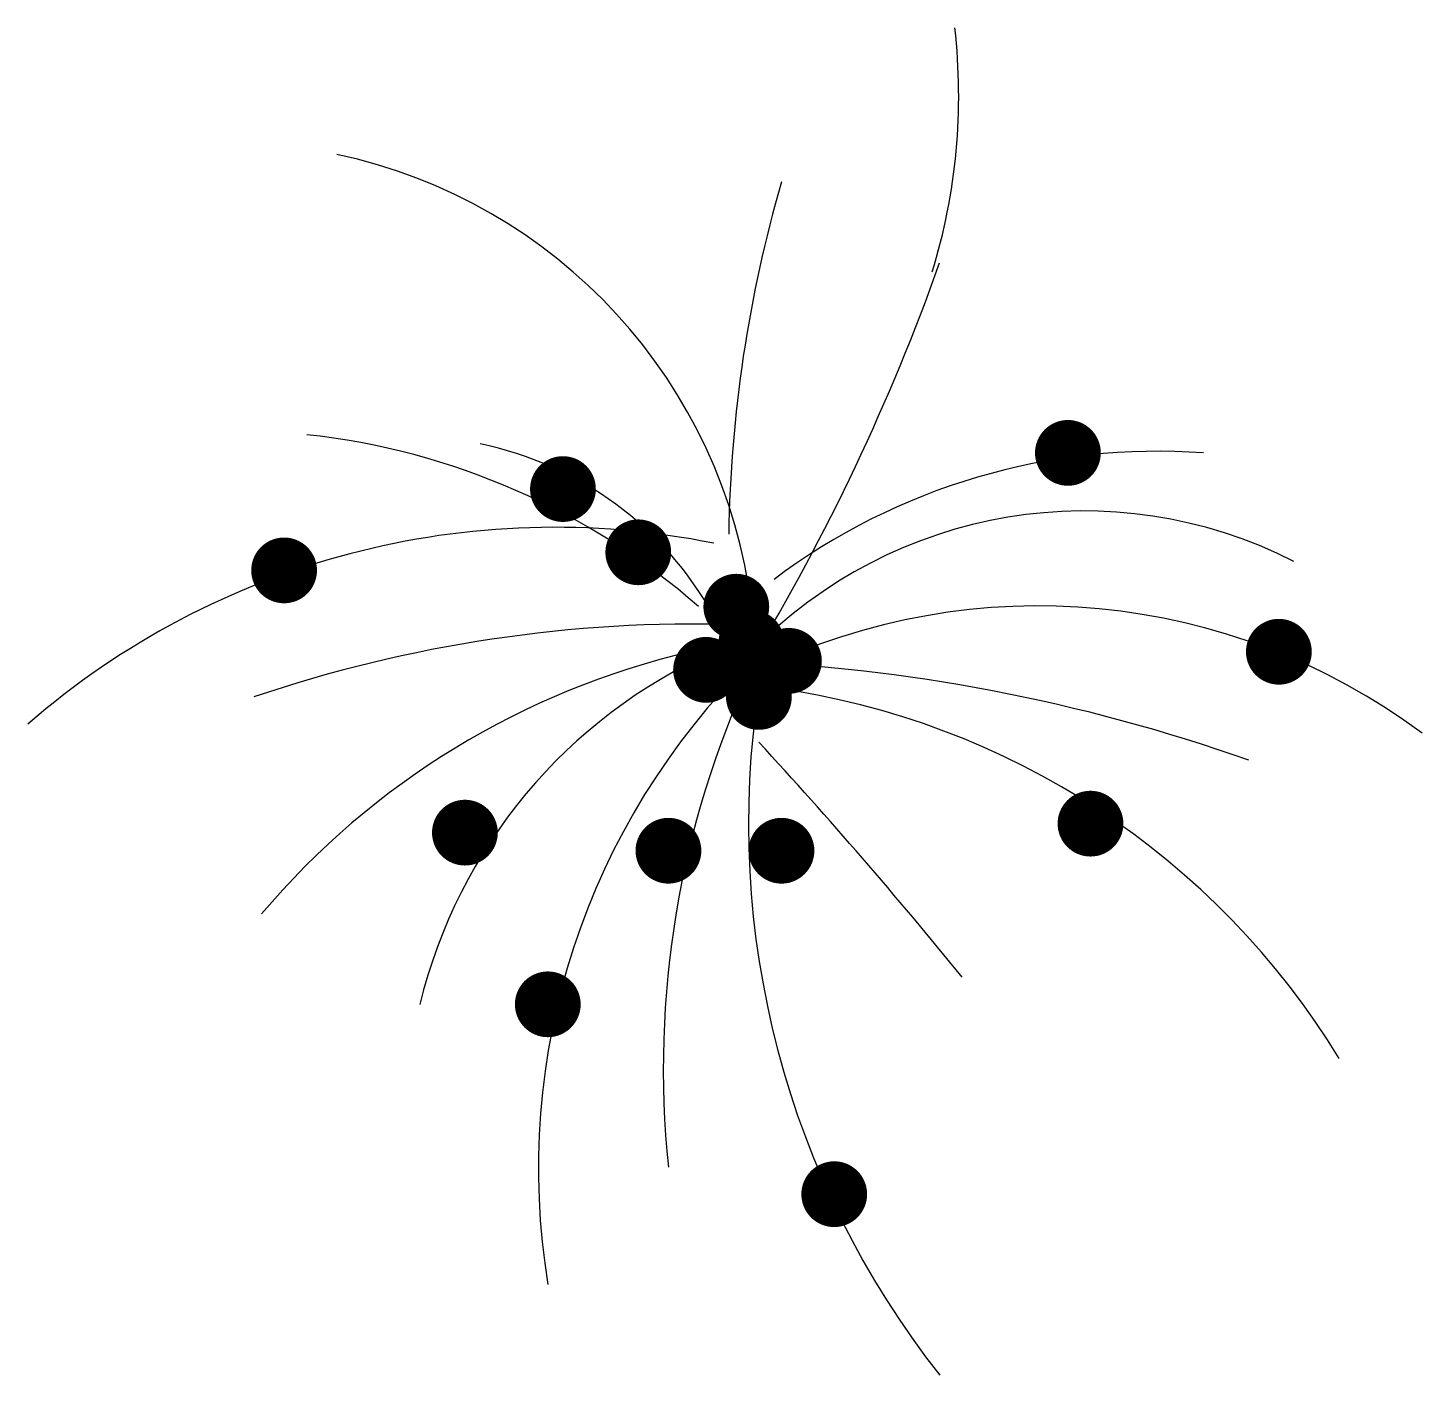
# Model space of a CAD drawing. Extents: x 12535 to 13807, y 10148 to 11377.
import ezdxf

# ---------------------------------------------------------------- set-up
doc = ezdxf.new("R2010")
doc.units = 0
doc.header["$MEASUREMENT"] = 0
doc.layers.get('0').update_dxf_attribs({"linetype": 'CONTINUOUS'})

msp = doc.modelspace()

# ---------------------------------------------------------------- linework, layer by layer
at = {"color": 2, "const_width": 30}
for points in [[(13468.7, 10989.5, 1), (13498.7, 10989.5, 1)], [(13008.2, 10956.5, 1), (13038.2, 10956.5, 1)], [(13076.9, 10898.8, 1), (13106.9, 10898.8, 1)], [(12753.9, 10882.3, 1), (12783.9, 10882.3, 1)], [(13166.3, 10849.2, 1), (13196.3, 10849.2, 1)], [(13180.1, 10816.3, 1), (13210.1, 10816.3, 1)], [(13661.1, 10808.1, 1), (13691.1, 10808.1, 1)], [(13138.7, 10791.6, 1), (13168.7, 10791.6, 1)], [(13214.3, 10799.8, 1), (13244.3, 10799.8, 1)], [(13186.9, 10766.9, 1), (13216.9, 10766.9, 1)], [(13489.3, 10651.3, 1), (13519.3, 10651.3, 1)], [(12918.8, 10643.1, 1), (12948.8, 10643.1, 1)], [(13104.4, 10626.6, 1), (13134.4, 10626.6, 1)], [(13207.5, 10626.6, 1), (13237.5, 10626.6, 1)], [(12994.4, 10486.5, 1), (13024.4, 10486.5, 1)], [(13255.6, 10313.3, 1), (13285.6, 10313.3, 1)]]:
    msp.add_lwpolyline(points, format="xyb", close=True, dxfattribs=at)
at = {"color": 2}
for centre, radius, start, end in [((12835.9, 11315.3), 548.2, 342.9456, 6.4814), ((12717.1, 10790.6), 481.6, 6.9904, 78.0284), ((14398.9, 10896.3), 1224.7, 163.8561, 179.1105), ((11458.7, 11843.6), 2025.9, 328.9873, 340.361), ((12720.3, 10362.7), 647.1, 48.7581, 83.8624), ((12884.5, 10688.6), 315.4, 28.8901, 78.4579), ((13565.6, 10409), 582, 85.8741, 126.9558), ((13498.2, 10514.5), 422, 62.9909, 135.9102), ((13015.4, 10189.5), 732.1, 78.5516, 130.9815), ((13456.6, 10263.8), 586.1, 53.3231, 115.7633), ((13144.7, 9577.4), 1256, 88.3286, 108.729), ((13304.3, 10098.7), 728.2, 103.0452, 139.7766), ((13355, 10373.7), 475.9, 114.0956, 166.2953), ((13650.1, 10336.6), 649.3, 134.4861, 189.3762), ((13113.4, 9195.6), 1605.4, 70.5249, 87.8244), ((13978.5, 10427.7), 863.8, 155.0888, 185.9637), ((14005.4, 10651.4), 813, 171.2496, 218.2333), ((13117.4, 10063.6), 718.3, 31.315, 82.1378), ((9912, 7692), 4475, 39.0488, 42.6799)]:
    msp.add_arc(centre, radius, start, end, dxfattribs=at)

# ---------------------------------------------------------------- texts
at = {"color": 2, "width": 0.8, "flags": 9}
for tag in ['YSIZE', 'XSIZE']:
    msp.add_attdef(tag, (13200, 10800), '1300', height=0.5, dxfattribs=at)

doc.saveas('drawing.dxf')
